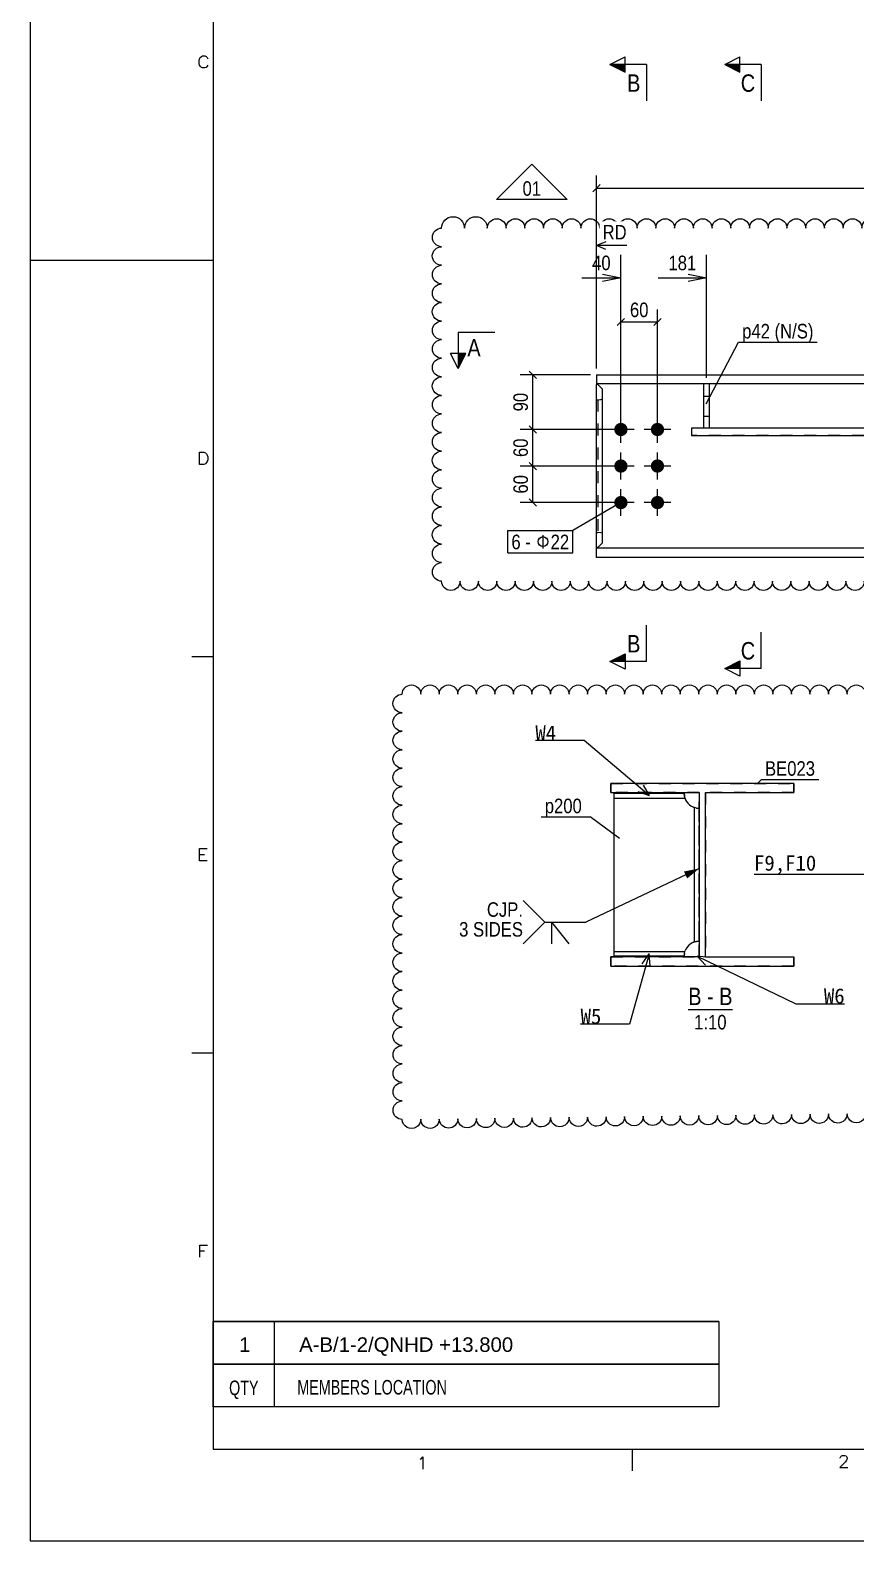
# Model space of a CAD drawing. Header units: millimetres. Extents: x -74 to 521, y -177 to 244.
# Drawn here: x -74 to 61.5, y -176.5 to 71.6 of the extents above; entities that cross this region are included whole.
import ezdxf

# ---------------------------------------------------------------- set-up
doc = ezdxf.new("R2010")
doc.units = ezdxf.units.MM
doc.linetypes.add('DXK_LINE_DOT2', pattern=[3.9198, 1.9599, -1.9599])
doc.layers.add('WELD_LABELS', color=5, linetype='Continuous')
doc.styles.add('Arial', font='ARIAL.TTF', dxfattribs={"height": 0.2})
doc.styles.add('Arial Narrow', font='ARIALN.TTF', dxfattribs={"height": 0.2})

# ---------------------------------------------------------------- blocks, each defined once
blk = doc.blocks.new('Unknown-251777438-5465')
at = {"color": 7, "linetype": 'Continuous'}
for p, q in [((-73.96, 244.18), (-73.96, -176.53)), ((-43.92, 229.16), (-43.92, -161.5)), ((-46.15, 66.9), (-46.05, 67.09)), ((-46.05, 67.09), (-45.86, 67.28)), ((-45.86, 67.28), (-45.67, 67.38)), ((-45.67, 67.38), (-45.29, 67.38)), ((-45.29, 67.38), (-45.1, 67.28)), ((-45.1, 67.28), (-44.91, 67.09)), ((-44.91, 67.09), (-44.82, 66.9)), ((-46.24, 66.62), (-46.15, 66.9)), ((-46.24, 66.14), (-46.24, 66.62)), ((-46.15, 65.85), (-46.24, 66.14)), ((-46.05, 65.66), (-46.15, 65.85)), ((-45.86, 65.47), (-46.05, 65.66)), ((-45.67, 65.38), (-45.86, 65.47)), ((-45.29, 65.38), (-45.67, 65.38)), ((-45.1, 65.47), (-45.29, 65.38)), ((-44.91, 65.66), (-45.1, 65.47)), ((-44.82, 65.85), (-44.91, 65.66)), ((-73.96, 33.83), (-43.92, 33.83)), ((-46.15, 0.27), (-46.15, 2.28)), ((-46.15, 2.28), (-45.48, 2.28)), ((-45.48, 0.27), (-46.15, 0.27)), ((-45.48, 2.28), (-45.2, 2.18)), ((-45.2, 0.37), (-45.48, 0.27)), ((-45.2, 2.18), (-45.01, 1.99)), ((-45.01, 0.56), (-45.2, 0.37)), ((-45.01, 1.99), (-44.91, 1.8)), ((-44.91, 0.75), (-45.01, 0.56)), ((-44.91, 1.8), (-44.82, 1.51)), ((-44.82, 1.04), (-44.91, 0.75)), ((-44.82, 1.51), (-44.82, 1.04)), ((-47.42, -31.29), (-43.92, -31.29)), ((-46.15, -64.84), (-46.15, -62.84)), ((-46.15, -62.84), (-44.91, -62.84)), ((-46.15, -63.79), (-45.38, -63.79)), ((-44.91, -64.84), (-46.15, -64.84)), ((-47.42, -96.39), (-43.92, -96.39)), ((-46.1, -129.95), (-46.1, -127.95)), ((-46.1, -127.95), (-44.87, -127.95)), ((-46.1, -128.91), (-45.34, -128.91)), ((-43.92, -161.5), (506.01, -161.5)), ((-9.98, -163.14), (-9.79, -163.04)), ((-9.79, -163.04), (-9.51, -162.76)), ((-9.51, -162.76), (-9.51, -164.76)), ((24.82, -161.5), (24.82, -165.01)), ((59.87, -163.55), (58.92, -164.51)), ((59.01, -162.89), (59.11, -162.7)), ((59.01, -162.98), (59.01, -162.89)), ((59.11, -162.7), (59.2, -162.6)), ((59.2, -162.6), (59.39, -162.51)), ((59.39, -162.51), (59.77, -162.51)), ((59.77, -162.51), (59.96, -162.6)), ((60.05, -163.27), (59.87, -163.55)), ((59.96, -162.6), (60.05, -162.7)), ((60.05, -162.7), (60.15, -162.89)), ((60.15, -163.08), (60.05, -163.27)), ((60.15, -162.89), (60.15, -163.08)), ((58.92, -164.51), (60.24, -164.51)), ((-73.96, -176.53), (521.04, -176.53))]:
    blk.add_line(p, q, dxfattribs=at)
blk = doc.blocks.new('Unknown-251777438-13 - 4826')
at = {"color": 6, "linetype": 'Continuous'}
blk.add_line((34.05, -89.29), (41.32, -89.29), dxfattribs=at)
at = {"color": 0, "linetype": 'Continuous'}
for points in [[(36.24, -88.54), (36.24, -85.54), (34.05, -85.54), (34.05, -88.54)], [(40.35, -92.54), (40.35, -90.04), (35.02, -90.04), (35.02, -92.54)]]:
    blk.add_wipeout(points, dxfattribs=at)
at = {"color": 6, "linetype": 'Continuous', "style": 'Arial Narrow'}
blk.add_text('1:10', height=2.386, dxfattribs=at).set_placement((35.02, -92.54))
at = {"color": 0, "linetype": 'Continuous'}
blk.add_wipeout([(38.23, -88.54), (38.23, -85.54), (37.14, -85.54), (37.14, -88.54)], dxfattribs=at)
at = {"color": 6, "linetype": 'Continuous', "style": 'Arial Narrow'}
blk.add_text('B', height=2.86, dxfattribs=at).set_placement((34.05, -88.54))
at = {"color": 0, "linetype": 'Continuous'}
blk.add_wipeout([(41.32, -88.54), (41.32, -85.54), (39.13, -85.54), (39.13, -88.54)], dxfattribs=at)
at = {"color": 6, "linetype": 'Continuous', "style": 'Arial Narrow'}
for s, p in [('B', (39.13, -88.54)), ('-', (37.14, -88.54))]:
    blk.add_text(s, height=2.86, dxfattribs=at).set_placement(p)
blk = doc.blocks.new('Part-251777438-3568 - 1675')
at = {"color": 2, "linetype": 'Continuous'}
for p, q in [((19.2, 13.4), (19, 13.4)), ((19, -13.4), (19, 13.4)), ((20, 12.6), (19.2, 13.4)), ((20, -12.6), (20, 12.6)), ((19.2, -13.4), (19, -13.4)), ((20, -12.6), (19.2, -13.4))]:
    blk.add_line(p, q, dxfattribs=at)
at = {"color": 7, "linetype": 'DXK_LINE_DOT2'}
for p, q in [((19, 10.9), (19.2, 10.9)), ((19.2, 10.9), (19.69, 10.95)), ((19.2, 10.9), (19.2, -10.9)), ((19.69, 10.95), (20, 11.04)), ((19, -10.9), (19.2, -10.9)), ((19.69, -10.95), (19.2, -10.9)), ((20, -11.04), (19.69, -10.95))]:
    blk.add_line(p, q, dxfattribs=at)
blk = doc.blocks.new('Part-251777438-1713 - 1675')
at = {"color": 2, "linetype": 'Continuous'}
for p, q in [((19, 15), (19, 13.4)), ((19, 15), (128.58, 15)), ((128.58, 13.5), (19, 13.5)), ((19, -15), (19, -13.4)), ((128.58, -13.5), (19, -13.5)), ((128.58, -15), (19, -15))]:
    blk.add_line(p, q, dxfattribs=at)
at = {"color": 7, "linetype": 'DXK_LINE_DOT2'}
blk.add_line((19, -13.4), (19, 13.4), dxfattribs=at)
blk = doc.blocks.new('Part-251777438-3565 - 1675')
at = {"color": 2, "linetype": 'Continuous'}
for p, q in [((36.56, 13.5), (36.56, 6.2)), ((37.56, 6.2), (37.56, 13.5))]:
    blk.add_line(p, q, dxfattribs=at)
at = {"color": 7, "linetype": 'DXK_LINE_DOT2'}
for p, q in [((37.56, 13.5), (36.56, 13.5)), ((36.56, 11.5), (37.56, 11.5)), ((36.56, 8.2), (37.56, 8.2)), ((37.56, 6.2), (36.56, 6.2))]:
    blk.add_line(p, q, dxfattribs=at)
blk = doc.blocks.new('Part-251777438-3566 - 1675')
at = {"color": 7, "linetype": 'DXK_LINE_DOT2'}
for p, q in [((78.58, 6.2), (34.56, 6.2)), ((34.56, 6.2), (34.56, 5)), ((78.58, 5), (34.56, 5)), ((78.58, 6.2), (78.58, 5))]:
    blk.add_line(p, q, dxfattribs=at)
at = {"color": 2, "linetype": 'Continuous'}
for p, q in [((78.58, 6.2), (34.56, 6.2)), ((34.56, 6.2), (34.56, 5)), ((34.56, 5), (78.58, 5)), ((78.58, 5), (78.58, 6.2)), ((64.9, 4.7), (63.6, 3.4)), ((64.9, 4.7), (66.3, 3.3))]:
    blk.add_line(p, q, dxfattribs=at)
blk = doc.blocks.new('Bolt-251777438-3571 - 1675')
at = {"linetype": 'Continuous'}
for points in [[(21.9, 6, -1), (24.1, 6, -1)], [(27.9, 6, -1), (30.1, 6, -1)], [(21.9, 0, -1), (24.1, 0, -1)], [(27.9, 0, -1), (30.1, 0, -1)], [(21.9, -6, -1), (24.1, -6, -1)], [(27.9, -6, -1), (30.1, -6, -1)]]:
    blk.add_hatch(color=3, dxfattribs=at).paths.add_polyline_path(points)
at = {"color": 3, "linetype": 'Continuous'}
for p, q in [((23, 3.8), (23, 8.2)), ((29, 3.8), (29, 8.2)), ((25.2, 6), (20.8, 6)), ((31.2, 6), (26.8, 6)), ((23, -2.2), (23, 2.2)), ((29, -2.2), (29, 2.2)), ((25.2, 0), (20.8, 0)), ((31.2, 0), (26.8, 0)), ((23, -8.2), (23, -3.8)), ((29, -8.2), (29, -3.8)), ((25.2, -6), (20.8, -6)), ((31.2, -6), (26.8, -6))]:
    blk.add_line(p, q, dxfattribs=at)
blk = doc.blocks.new('Part-251777438-4831 - 4826')
at = {"color": 2, "linetype": 'Continuous'}
for p, q in [((21.87, -53.73), (33.37, -53.73)), ((21.87, -80.53), (21.87, -53.73)), ((21.87, -54.53), (33.51, -54.53)), ((33.42, -54.21), (33.37, -53.73)), ((33.51, -54.53), (33.42, -54.21)), ((33.56, -54.68), (33.51, -54.53)), ((35.07, -56.08), (34.91, -56.03)), ((35.07, -78.17), (35.07, -56.08)), ((35.38, -56.18), (35.07, -56.08)), ((35.87, -56.23), (35.38, -56.18)), ((34.91, -78.22), (35.07, -78.17)), ((35.07, -78.17), (35.38, -78.07)), ((35.38, -78.07), (35.87, -78.03)), ((21.87, -79.73), (33.51, -79.73)), ((33.37, -80.53), (21.87, -80.53)), ((33.37, -80.53), (33.42, -80.04)), ((33.42, -80.04), (33.51, -79.73)), ((33.51, -79.73), (33.56, -79.57))]:
    blk.add_line(p, q, dxfattribs=at)
at = {"color": 7, "linetype": 'DXK_LINE_DOT2'}
for p, q in [((33.37, -53.73), (33.42, -54.21)), ((35.38, -56.18), (35.87, -56.23)), ((35.87, -78.03), (35.87, -56.23)), ((35.87, -78.03), (35.38, -78.07)), ((33.42, -80.04), (33.37, -80.53))]:
    blk.add_line(p, q, dxfattribs=at)
for centre, start, end in [((35.87, -53.73), 191.25, 258.75), ((35.87, -80.53), 101.25, 168.75)]:
    blk.add_arc(centre, 2.5, start, end, dxfattribs=at)
at = {"color": 2, "linetype": 'Continuous'}
for centre, start, end in [((35.87, -53.73), 202.5, 247.5), ((35.87, -80.53), 112.5, 157.5)]:
    blk.add_arc(centre, 2.5, start, end, dxfattribs=at)
blk = doc.blocks.new('Part-251777438-4832 - 4826')
at = {"color": 7, "linetype": 'DXK_LINE_DOT2'}
for p, q in [((21.37, -53.62), (21.37, -52.12)), ((21.37, -52.12), (51.37, -52.12)), ((35.87, -53.62), (21.37, -53.62)), ((35.87, -80.62), (35.87, -53.62)), ((51.37, -53.62), (36.87, -53.62)), ((36.87, -53.62), (36.87, -80.62)), ((51.37, -52.12), (51.37, -53.62)), ((21.37, -82.12), (21.37, -80.62)), ((21.37, -80.62), (35.87, -80.62)), ((36.87, -80.62), (51.37, -80.62)), ((51.37, -80.62), (51.37, -82.12)), ((51.37, -82.12), (21.37, -82.12))]:
    blk.add_line(p, q, dxfattribs=at)
at = {"color": 2, "linetype": 'Continuous'}
for p, q in [((51.37, -52.12), (21.37, -52.12)), ((21.37, -52.12), (21.37, -53.62)), ((21.37, -53.62), (35.87, -53.62)), ((35.87, -53.62), (35.87, -80.62)), ((36.87, -80.62), (36.87, -53.62)), ((36.87, -53.62), (51.37, -53.62)), ((51.37, -53.62), (51.37, -52.12)), ((35.87, -80.62), (21.37, -80.62)), ((21.37, -80.62), (21.37, -82.12)), ((36.87, -80.62), (51.37, -80.62)), ((51.37, -82.12), (51.37, -80.62)), ((21.37, -82.12), (51.37, -82.12))]:
    blk.add_line(p, q, dxfattribs=at)
blk = doc.blocks.new('Cloud-251777438-5119')
at = {"color": 1, "linetype": 'Continuous'}
blk.add_lwpolyline([(-12.9, -37.48, -1), (-9.86, -37.48, -1), (-6.82, -37.48, -1), (-3.78, -37.48, -1), (-0.73, -37.48, -1), (2.31, -37.48, -1), (5.35, -37.48, -1), (8.39, -37.48, -1), (11.44, -37.48, -1), (14.48, -37.48, -1), (17.52, -37.48, -1), (20.56, -37.48, -1), (23.61, -37.48, -1), (26.65, -37.48, -1), (29.69, -37.48, -1), (32.73, -37.48, -1), (35.78, -37.48, -1), (38.82, -37.48, -1), (41.86, -37.48, -1), (44.9, -37.48, -1), (47.95, -37.48, -1), (50.99, -37.48, -1), (54.03, -37.48, -1), (57.07, -37.48, -1), (60.12, -37.48, -1), (63.16, -37.48, -1), (66.2, -37.48, -1), (69.24, -37.48, -1), (72.29, -37.48, -1), (75.33, -37.48, -1), (78.37, -37.48, -1), (81.41, -37.48, -1), (84.46, -37.48, -1), (87.5, -37.48, -1), (90.54, -37.48, -1), (93.58, -37.48, -1), (96.63, -37.48, -1), (99.67, -37.48, -1), (102.71, -37.48, -1), (105.76, -37.48, -1), (108.8, -37.48, -1), (111.84, -37.48, -1), (114.88, -37.48, -1), (117.93, -37.48, -1), (120.97, -37.48, -1), (124.01, -37.48, -1), (127.05, -37.48, -1), (130.1, -37.48, -1), (130.1, -40.57, -1), (130.1, -43.66, -1), (130.1, -46.75, -1), (130.1, -49.84, -1), (130.1, -52.94, -1), (130.1, -56.03, -1), (130.1, -59.12, -1), (130.1, -62.21, -1), (130.1, -65.3, -1), (130.1, -68.39, -1), (130.1, -71.48, -1), (130.1, -74.57, -1), (130.1, -77.66, -1), (130.1, -80.75, -1), (130.1, -83.84, -1), (130.1, -86.94, -1), (130.1, -90.03, -1), (130.1, -93.12, -1), (130.1, -96.21, -1), (130.1, -99.3, -1), (130.1, -102.39, -1), (130.1, -105.48, -1), (127.05, -105.52, -1), (124.01, -105.56, -1), (120.97, -105.6, -1), (117.93, -105.64, -1), (114.88, -105.68, -1), (111.84, -105.72, -1), (108.8, -105.76, -1), (105.76, -105.79, -1), (102.71, -105.83, -1), (99.67, -105.87, -1), (96.63, -105.91, -1), (93.59, -105.95, -1), (90.55, -105.99, -1), (87.5, -106.03, -1), (84.46, -106.07, -1), (81.42, -106.11, -1), (78.38, -106.15, -1), (75.33, -106.19, -1), (72.29, -106.23, -1), (69.25, -106.27, -1), (66.21, -106.3, -1), (63.16, -106.34, -1), (60.12, -106.38, -1), (57.08, -106.42, -1), (54.04, -106.46, -1), (51, -106.5, -1), (47.95, -106.54, -1), (44.91, -106.58, -1), (41.87, -106.62, -1), (38.83, -106.66, -1), (35.78, -106.7, -1), (32.74, -106.74, -1), (29.7, -106.78, -1), (26.66, -106.81, -1), (23.61, -106.85, -1), (20.57, -106.89, -1), (17.53, -106.93, -1), (14.49, -106.97, -1), (11.45, -107.01, -1), (8.4, -107.05, -1), (5.36, -107.09, -1), (2.32, -107.13, -1), (-0.72, -107.17, -1), (-3.77, -107.21, -1), (-6.81, -107.25, -1), (-9.85, -107.28, -1), (-12.89, -107.32, -1), (-12.89, -104.29, -1), (-12.89, -101.25, -1), (-12.89, -98.21, -1), (-12.89, -95.18, -1), (-12.9, -92.14, -1), (-12.9, -89.1, -1), (-12.9, -86.07, -1), (-12.9, -83.03, -1), (-12.9, -79.99, -1), (-12.9, -76.96, -1), (-12.9, -73.92, -1), (-12.9, -70.88, -1), (-12.9, -67.85, -1), (-12.9, -64.81, -1), (-12.9, -61.77, -1), (-12.9, -58.74, -1), (-12.9, -55.7, -1), (-12.9, -52.66, -1), (-12.9, -49.63, -1), (-12.9, -46.59, -1), (-12.9, -43.55, -1), (-12.9, -40.52, -1), (-12.9, -37.48)], format="xyb", close=True, dxfattribs=at)
blk = doc.blocks.new('Cloud-251777438-5108 - 1675')
at = {"color": 1, "linetype": 'Continuous'}
blk.add_lwpolyline([(1.07, 39.08, -1), (4.15, 39.08, -1), (7.22, 39.08, -1), (10.29, 39.08, -1), (13.37, 39.08, -1), (16.44, 39.08, -1), (19.52, 39.08, -1), (22.59, 39.08, -1), (25.66, 39.08, -1), (28.74, 39.08, -1), (31.81, 39.08, -1), (34.89, 39.08, -1), (37.96, 39.08, -1), (41.03, 39.08, -1), (44.11, 39.08, -1), (47.18, 39.08, -1), (50.26, 39.08, -1), (53.33, 39.08, -1), (56.4, 39.08, -1), (59.48, 39.08, -1), (62.55, 39.08, -1), (65.63, 39.08, -1), (68.7, 39.08, -1), (71.77, 39.08, -1), (74.85, 39.08, -1), (77.92, 39.08, -1), (81, 39.08, -1), (84.07, 39.08, -1), (84.07, 36.03, -1), (84.07, 32.97, -1), (84.07, 29.92, -1), (84.07, 26.87, -1), (84.07, 23.81, -1), (84.07, 20.76, -1), (84.07, 17.71, -1), (84.07, 14.66, -1), (84.07, 11.6, -1), (84.07, 8.55, -1), (84.07, 5.5, -1), (84.07, 2.45, -1), (84.07, -0.61, -1), (84.07, -3.66, -1), (84.07, -6.71, -1), (84.07, -9.76, -1), (84.07, -12.82, -1), (84.07, -15.87, -1), (84.07, -18.92, -1), (81.05, -18.92, -1), (78.04, -18.92, -1), (75.02, -18.92, -1), (72, -18.92, -1), (68.99, -18.92, -1), (65.97, -18.92, -1), (62.95, -18.92, -1), (59.94, -18.92, -1), (56.92, -18.92, -1), (53.9, -18.92, -1), (50.89, -18.92, -1), (47.87, -18.92, -1), (44.85, -18.92, -1), (41.84, -18.92, -1), (38.82, -18.92, -1), (35.8, -18.92, -1), (32.79, -18.92, -1), (29.77, -18.92, -1), (26.75, -18.92, -1), (23.74, -18.92, -1), (20.72, -18.92, -1), (17.7, -18.92, -1), (14.69, -18.92, -1), (11.67, -18.92, -1), (8.65, -18.92, -1), (5.64, -18.92, -1), (2.62, -18.92, -1), (-0.4, -18.92, -1), (-3.41, -18.92, -1), (-6.43, -18.92, -1), (-6.43, -15.87, -1), (-6.43, -12.82, -1), (-6.43, -9.76, -1), (-6.43, -6.71, -1), (-6.43, -3.66, -1), (-6.43, -0.61, -1), (-6.43, 2.45, -1), (-6.43, 5.5, -1), (-6.43, 8.55, -1), (-6.43, 11.6, -1), (-6.43, 14.66, -1), (-6.43, 17.71, -1), (-6.43, 20.76, -1), (-6.43, 23.81, -1), (-6.43, 26.87, -1), (-6.43, 29.92, -1), (-6.43, 32.97, -1), (-6.43, 36.03, -1), (-6.43, 39.08, -1), (-2.68, 39.08, -1), (1.07, 39.08)], format="xyb", close=True, dxfattribs=at)
blk = doc.blocks.new('StraightDimension-251777438-4735 - 1675')
at = {"color": 7, "linetype": 'Continuous'}
for p, q in [((23, 7), (23, 34.67)), ((16.58, 30.92), (23, 30.92)), ((20, 31.54), (23, 30.92)), ((23, 30.92), (20, 30.29))]:
    blk.add_line(p, q, dxfattribs=at)
at = {"color": 0, "linetype": 'Continuous'}
blk.add_wipeout([(24.45, 36.72), (24.45, 40.22), (19.49, 40.22), (19.49, 36.72)], dxfattribs=at)
at = {"color": 4, "linetype": 'Continuous', "style": 'Arial Narrow'}
blk.add_text('RD', height=2.386, dxfattribs=at).set_placement((19.99, 37.22))
at = {"color": 0}
blk.add_wipeout([(21.81, 31.67), (21.81, 35.17), (17.77, 35.17), (17.77, 31.67)], dxfattribs=at)
at = {"color": 7, "linetype": 'Continuous'}
for p, q in [((19, 16), (19, 39.97)), ((20.5, 36.84), (19, 36.22)), ((20.5, 35.59), (19, 36.22)), ((23.95, 36.22), (19, 36.22))]:
    blk.add_line(p, q, dxfattribs=at)
at = {"color": 4, "style": 'Arial Narrow'}
blk.add_text('40', height=2.386, dxfattribs=at).set_placement((18.27, 32.17))
blk = doc.blocks.new('StraightDimension-251777438-4734 - 1675')
at = {"color": 7, "linetype": 'Continuous'}
for p, q in [((37.06, 14.5), (37.06, 34.67)), ((29.11, 30.92), (37.06, 30.92)), ((34.06, 31.54), (37.06, 30.92)), ((37.06, 30.92), (34.06, 30.29))]:
    blk.add_line(p, q, dxfattribs=at)
at = {"color": 0}
blk.add_wipeout([(35.87, 31.67), (35.87, 35.17), (30.3, 35.17), (30.3, 31.67)], dxfattribs=at)
at = {"color": 4, "style": 'Arial Narrow'}
blk.add_text('181', height=2.386, dxfattribs=at).set_placement((30.8, 32.17))
blk = doc.blocks.new('StraightDimension-251777438-4421 - 1675')
at = {"color": 7, "linetype": 'Continuous'}
for p, q in [((23, 7), (23, 25.71)), ((29, 7), (29, 25.71)), ((23.6, 24.26), (22.4, 23.06)), ((23, 23.66), (29, 23.66)), ((28.4, 23.06), (29.6, 24.26))]:
    blk.add_line(p, q, dxfattribs=at)
at = {"color": 0}
blk.add_wipeout([(28.03, 23.96), (28.03, 27.46), (23.98, 27.46), (23.98, 23.96)], dxfattribs=at)
at = {"color": 4, "style": 'Arial Narrow'}
blk.add_text('60', height=2.386, dxfattribs=at).set_placement((24.48, 24.46))
blk = doc.blocks.new('StraightDimension-251777438-4542 - 1675')
at = {"color": 7, "linetype": 'Continuous'}
for p, q in [((19, 16), (19, 47.7)), ((19.6, 46.25), (18.4, 45.05)), ((19, 45.65), (296.82, 45.65))]:
    blk.add_line(p, q, dxfattribs=at)
blk = doc.blocks.new('StraightDimension-251777438-4395 - 1675')
at = {"color": 7, "linetype": 'Continuous'}
for p, q in [((18, 15), (6.48, 15)), ((9.13, 14.4), (7.93, 15.6)), ((8.53, 6), (8.53, 15)), ((22, 6), (6.48, 6)), ((7.93, 6.6), (9.13, 5.4))]:
    blk.add_line(p, q, dxfattribs=at)
at = {"color": 0}
blk.add_wipeout([(8.23, 12.52), (4.73, 12.52), (4.73, 8.48), (8.23, 8.48)], dxfattribs=at)
at = {"color": 4, "style": 'Arial Narrow'}
blk.add_text('90', height=2.386, rotation=90.0002, dxfattribs=at).set_placement((7.73, 8.98))
blk = doc.blocks.new('StraightDimension-251777438-4396 - 1675')
at = {"color": 7, "linetype": 'Continuous'}
for p, q in [((22, 6), (6.48, 6)), ((9.13, 5.4), (7.93, 6.6)), ((8.53, 0), (8.53, 6)), ((7.93, 0.6), (9.13, -0.6)), ((22, 0), (6.48, 0))]:
    blk.add_line(p, q, dxfattribs=at)
at = {"color": 0}
blk.add_wipeout([(8.23, 5.02), (4.73, 5.02), (4.73, 0.98), (8.23, 0.98)], dxfattribs=at)
at = {"color": 4, "style": 'Arial Narrow'}
blk.add_text('60', height=2.386, rotation=90.0002, dxfattribs=at).set_placement((7.73, 1.48))
blk = doc.blocks.new('StraightDimension-251777438-4397 - 1675')
at = {"color": 7, "linetype": 'Continuous'}
for p, q in [((9.13, -0.6), (7.93, 0.6)), ((22, 0), (6.48, 0)), ((8.53, -6), (8.53, 0)), ((22, -6), (6.48, -6)), ((7.93, -5.4), (9.13, -6.6))]:
    blk.add_line(p, q, dxfattribs=at)
at = {"color": 0}
blk.add_wipeout([(8.23, -0.98), (4.73, -0.98), (4.73, -5.02), (8.23, -5.02)], dxfattribs=at)
at = {"color": 4, "style": 'Arial Narrow'}
blk.add_text('60', height=2.386, rotation=90.0002, dxfattribs=at).set_placement((7.73, -4.52))
blk = doc.blocks.new('Unknown-251777438-5457')
at = {"color": 7, "linetype": 'Continuous'}
for p, q in [((39.08, -140.5), (-43.92, -140.5)), ((-43.92, -140.5), (39.08, -140.5)), ((-43.92, -147.5), (-43.92, -140.5)), ((-33.92, -140.5), (-33.92, -147.5)), ((39.08, -140.5), (39.08, -147.5)), ((39.08, -147.5), (-43.92, -147.5)), ((39.08, -147.5), (-43.92, -147.5)), ((-43.92, -147.5), (39.08, -147.5)), ((-43.92, -154.5), (-43.92, -147.5)), ((-33.92, -147.5), (-33.92, -154.5)), ((39.08, -147.5), (39.08, -154.5)), ((39.08, -154.5), (-43.92, -154.5))]:
    blk.add_line(p, q, dxfattribs=at)
at = {"color": 7, "linetype": 'Continuous', "style": 'Arial'}
blk.add_text('1', height=2.39, dxfattribs=at).set_placement((-39.67, -145.5))
at = {"color": 7, "style": 'Arial'}
blk.add_text('A-B/1-2/QNHD +13.800', height=2.3877, dxfattribs=at).set_placement((-29.82, -145.5))
at = {"color": 7, "linetype": 'Continuous', "style": 'Arial Narrow', "width": 0.86}
for s, height, p in [('QTY', 2.386, (-41.32, -152.6)), ('MEMBERS LOCATION', 2.3861, (-30.12, -152.5))]:
    blk.add_text(s, height=height, dxfattribs=at).set_placement(p)
blk = doc.blocks.new('SectionMark-251777438-2187 - 1675')
at = {"color": 6, "linetype": 'Continuous'}
for p, q in [((-3.71, 22), (-3.71, 16)), ((-3.71, 16), (-4.96, 18.5))]:
    blk.add_line(p, q, dxfattribs=at)
at = {"color": 0, "linetype": 'Continuous'}
blk.add_wipeout([(-0.02, 18), (-0.02, 21), (-2.21, 21), (-2.21, 18)], dxfattribs=at)
at = {"linetype": 'Continuous'}
blk.add_hatch(color=6, dxfattribs=at).paths.add_polyline_path([(-3.71, 18.5), (-2.46, 18.5), (-3.71, 16)])
at = {"color": 6, "linetype": 'Continuous'}
for p, q in [((-3.71, 22), (2.29, 22)), ((-2.46, 18.5), (-4.96, 18.5)), ((-3.71, 16), (-2.46, 18.5))]:
    blk.add_line(p, q, dxfattribs=at)
at = {"color": 6, "linetype": 'Continuous', "style": 'Arial Narrow'}
blk.add_text('A', height=2.86, dxfattribs=at).set_placement((-2.21, 18))
blk = doc.blocks.new('Mark-251777438-4674 - 1675')
at = {"color": 0}
blk.add_wipeout([(47.47, 20.96), (47.47, 23.46), (42.9, 23.46), (42.9, 20.96)], dxfattribs=at)
blk.add_wipeout([(47.47, 20.96), (47.47, 23.46), (42.9, 23.46), (42.9, 20.96)], dxfattribs=at)
at = {"color": 7, "linetype": 'Continuous'}
blk.add_line((36.99, 10.23), (42.3, 20.36), dxfattribs=at)
at = {"color": 0}
blk.add_wipeout([(54.6, 20.96), (54.6, 23.46), (48.22, 23.46), (48.22, 20.96)], dxfattribs=at)
blk.add_wipeout([(54.6, 20.96), (54.6, 23.46), (48.22, 23.46), (48.22, 20.96)], dxfattribs=at)
at = {"color": 7, "linetype": 'Continuous'}
blk.add_line((42.3, 20.36), (55.2, 20.36), dxfattribs=at)
at = {"color": 3, "style": 'Arial Narrow'}
for s, p in [('p42', (42.9, 20.96)), ('(N/', (48.22, 20.96)), ('S)', (51.87, 20.96))]:
    blk.add_text(s, height=2.386, dxfattribs=at).set_placement(p)
blk = doc.blocks.new('Mark-251777438-4698 - 1675')
at = {"color": 0}
blk.add_wipeout([(6.54, -13.66), (6.54, -11.16), (5.02, -11.16), (5.02, -13.66)], dxfattribs=at)
blk.add_wipeout([(6.54, -13.66), (6.54, -11.16), (5.02, -11.16), (5.02, -13.66)], dxfattribs=at)
at = {"color": 7, "linetype": 'Continuous'}
blk.add_line((4.42, -14.26), (4.42, -10.56), dxfattribs=at)
at = {"color": 0}
blk.add_wipeout([(8.21, -13.66), (8.21, -11.16), (7.29, -11.16), (7.29, -13.66)], dxfattribs=at)
blk.add_wipeout([(8.21, -13.66), (8.21, -11.16), (7.29, -11.16), (7.29, -13.66)], dxfattribs=at)
at = {"color": 3, "style": 'Arial Narrow'}
blk.add_text('6', height=2.39, dxfattribs=at).set_placement((5.02, -13.66))
at = {"color": 0}
blk.add_wipeout([(11.46, -13.66), (11.46, -11.16), (8.96, -11.16), (8.96, -13.66)], dxfattribs=at)
at = {"color": 3, "linetype": 'Continuous'}
blk.add_line((10.21, -13.53), (10.21, -11.34), dxfattribs=at)
at = {"color": 3, "style": 'Arial Narrow'}
blk.add_text('-', height=2.39, dxfattribs=at).set_placement((7.29, -13.66))
at = {"color": 0}
blk.add_wipeout([(14.5, -13.66), (14.5, -11.16), (11.46, -11.16), (11.46, -13.66)], dxfattribs=at)
blk.add_wipeout([(14.5, -13.66), (14.5, -11.16), (11.46, -11.16), (11.46, -13.66)], dxfattribs=at)
at = {"color": 7, "linetype": 'Continuous'}
for p, q in [((23, -6), (15.1, -10.56)), ((4.42, -10.56), (15.1, -10.56)), ((15.1, -14.26), (15.1, -10.56)), ((4.42, -14.26), (15.1, -14.26))]:
    blk.add_line(p, q, dxfattribs=at)
at = {"color": 3, "linetype": 'Continuous'}
blk.add_circle((10.21, -12.41), 0.812, dxfattribs=at)
at = {"color": 3, "style": 'Arial Narrow'}
blk.add_text('22', height=2.386, dxfattribs=at).set_placement((11.46, -13.66))
blk = doc.blocks.new('SectionMark-251777438-4847 - 1675')
at = {"color": 6, "linetype": 'Continuous'}
for p, q in [((21.2, 65.97), (23.7, 67.22)), ((27.2, 65.97), (21.2, 65.97)), ((27.2, -32.12), (21.2, -32.12)), ((23.7, -33.37), (21.2, -32.12))]:
    blk.add_line(p, q, dxfattribs=at)
at = {"color": 0, "linetype": 'Continuous'}
for points in [[(26.2, 61.47), (26.2, 64.47), (24.01, 64.47), (24.01, 61.47)], [(26.2, -30.62), (26.2, -27.62), (24.01, -27.62), (24.01, -30.62)]]:
    blk.add_wipeout(points, dxfattribs=at)
at = {"linetype": 'Continuous'}
for points in [[(23.7, 65.97), (23.7, 64.72), (21.2, 65.97)], [(23.7, -30.87), (23.7, -32.12), (21.2, -32.12)]]:
    blk.add_hatch(color=6, dxfattribs=at).paths.add_polyline_path(points)
at = {"color": 6, "linetype": 'Continuous'}
for p, q in [((23.7, 64.72), (23.7, 67.22)), ((21.2, 65.97), (23.7, 64.72)), ((27.2, 65.97), (27.2, 59.97)), ((27.2, -32.12), (27.2, -26.12)), ((21.2, -32.12), (23.7, -30.87)), ((23.7, -30.87), (23.7, -33.37))]:
    blk.add_line(p, q, dxfattribs=at)
at = {"color": 6, "linetype": 'Continuous', "style": 'Arial Narrow'}
for p in [(24.01, 61.47), (24.01, -30.62)]:
    blk.add_text('B', height=2.86, dxfattribs=at).set_placement(p)
blk = doc.blocks.new('SectionMark-251777438-4884 - 1675')
at = {"color": 6, "linetype": 'Continuous'}
for p, q in [((40.04, 65.97), (42.54, 67.22)), ((46.04, 65.97), (40.04, 65.97)), ((46.04, -33.27), (40.04, -33.27)), ((42.54, -34.52), (40.04, -33.27))]:
    blk.add_line(p, q, dxfattribs=at)
at = {"color": 0, "linetype": 'Continuous'}
for points in [[(45.04, 61.47), (45.04, 64.47), (42.67, 64.47), (42.67, 61.47)], [(45.04, -31.77), (45.04, -28.77), (42.67, -28.77), (42.67, -31.77)]]:
    blk.add_wipeout(points, dxfattribs=at)
at = {"linetype": 'Continuous'}
for points in [[(42.54, 65.97), (42.54, 64.72), (40.04, 65.97)], [(42.54, -32.02), (42.54, -33.27), (40.04, -33.27)]]:
    blk.add_hatch(color=6, dxfattribs=at).paths.add_polyline_path(points)
at = {"color": 6, "linetype": 'Continuous'}
for p, q in [((42.54, 64.72), (42.54, 67.22)), ((40.04, 65.97), (42.54, 64.72)), ((46.04, 65.97), (46.04, 59.97)), ((46.04, -33.27), (46.04, -27.27)), ((40.04, -33.27), (42.54, -32.02)), ((42.54, -32.02), (42.54, -34.52))]:
    blk.add_line(p, q, dxfattribs=at)
at = {"color": 6, "linetype": 'Continuous', "style": 'Arial Narrow'}
for p in [(42.67, 61.47), (42.67, -31.77)]:
    blk.add_text('C', height=2.86, dxfattribs=at).set_placement(p)
blk = doc.blocks.new('Text-251777438-5113 - 1675')
at = {"color": 0, "linetype": 'Continuous'}
blk.add_wipeout([(9.9, 44.39), (9.9, 46.89), (6.85, 46.89), (6.85, 44.39)], dxfattribs=at)
at = {"color": 1, "linetype": 'Continuous'}
for p, q in [((2.55, 43.79), (8.38, 49.61)), ((8.38, 49.61), (14.2, 43.79)), ((14.2, 43.79), (2.55, 43.79))]:
    blk.add_line(p, q, dxfattribs=at)
at = {"color": 1, "linetype": 'Continuous', "style": 'Arial Narrow'}
blk.add_text('01', height=2.386, dxfattribs=at).set_placement((6.85, 44.39))
blk = doc.blocks.new('Mark-251777438-4851 - 4826')
at = {"color": 0}
blk.add_wipeout([(54.87, -50.87), (54.87, -48.37), (46.65, -48.37), (46.65, -50.87)], dxfattribs=at)
blk.add_wipeout([(54.87, -50.87), (54.87, -48.37), (46.65, -48.37), (46.65, -50.87)], dxfattribs=at)
at = {"color": 7, "linetype": 'Continuous'}
for p, q in [((45.34, -52.17), (46.05, -51.47)), ((46.05, -51.47), (55.47, -51.47))]:
    blk.add_line(p, q, dxfattribs=at)
at = {"color": 3, "style": 'Arial Narrow'}
blk.add_text('BE023', height=2.386, dxfattribs=at).set_placement((46.65, -50.87))
blk = doc.blocks.new('Mark-251777438-4848 - 4826')
at = {"color": 7, "linetype": 'Continuous'}
blk.add_line((22.78, -61.16), (17.94, -57.62), dxfattribs=at)
at = {"color": 0}
blk.add_wipeout([(16.59, -57.02), (16.59, -54.52), (10.5, -54.52), (10.5, -57.02)], dxfattribs=at)
blk.add_wipeout([(16.59, -57.02), (16.59, -54.52), (10.5, -54.52), (10.5, -57.02)], dxfattribs=at)
at = {"color": 7, "linetype": 'Continuous'}
blk.add_line((9.9, -57.62), (17.94, -57.62), dxfattribs=at)
at = {"color": 3, "style": 'Arial Narrow'}
blk.add_text('p200', height=2.386, dxfattribs=at).set_placement((10.5, -57.02))
blk = doc.blocks.new('WeldMark-251777438-4906 - 4826')
at = {"linetype": 'Continuous'}
blk.add_hatch(color=3, dxfattribs=at).paths.add_polyline_path([(33.34, -66.6), (35.87, -66.09), (33.88, -67.73)])
at = {"color": 3, "linetype": 'Continuous'}
for p, q in [((35.87, -66.09), (17.26, -74.92)), ((10.51, -74.92), (17.26, -74.92)), ((11.58, -74.92), (14.44, -78.49)), ((11.58, -74.92), (11.58, -78.49))]:
    blk.add_line(p, q, dxfattribs=at)
at = {"color": 0, "linetype": 'Continuous'}
blk.add_wipeout([(6.94, -74.04), (6.94, -71.54), (1, -71.54), (1, -74.04)], dxfattribs=at)
blk.add_wipeout([(6.94, -74.04), (6.94, -71.54), (1, -71.54), (1, -74.04)], dxfattribs=at)
blk.add_wipeout([(6.94, -77.29), (6.94, -74.79), (-3.56, -74.79), (-3.56, -77.29)], dxfattribs=at)
blk.add_wipeout([(6.94, -77.29), (6.94, -74.79), (-3.56, -74.79), (-3.56, -77.29)], dxfattribs=at)
at = {"color": 3, "linetype": 'Continuous'}
for q in [(6.94, -71.35), (6.94, -78.49)]:
    blk.add_line((10.51, -74.92), q, dxfattribs=at)
at = {"color": 3, "linetype": 'Continuous', "style": 'Arial Narrow'}
for s, p in [('CJP.', (1, -74.04)), ('3 SIDES', (-3.56, -77.29))]:
    blk.add_text(s, height=2.386, dxfattribs=at).set_placement(p)

msp = doc.modelspace()

# ---------------------------------------------------------------- linework, layer by layer
at = {"layer": 'WELD_LABELS', "color": 5}
for p, q in [((16.96, -45.1), (8.96, -45.1)), ((25.78, -53.44), (27.65, -54.13)), ((26.66, -52.39), (27.65, -54.13)), ((62.85, -67.1), (44.85, -67.1)), ((27.65, -80.12), (24.38, -91.67)), ((26.48, -81.74), (27.65, -80.12)), ((27.8, -82.12), (27.65, -80.12)), ((37.49, -80.72), (35.5, -80.53)), ((36.9, -81.96), (35.5, -80.53)), ((51.72, -88.33), (59.72, -88.33)), ((24.38, -91.67), (16.38, -91.67))]:
    msp.add_line(p, q, dxfattribs=at)

# ---------------------------------------------------------------- block references
for name in ['Unknown-251777438-5465', 'Cloud-251777438-5108 - 1675', 'Part-251777438-1713 - 1675', 'Part-251777438-3568 - 1675', 'Part-251777438-3565 - 1675', 'Bolt-251777438-3571 - 1675', 'Part-251777438-3566 - 1675', 'Part-251777438-4832 - 4826', 'Part-251777438-4831 - 4826', 'Unknown-251777438-5457']:
    msp.add_blockref(name, (0, 0))

# ---------------------------------------------------------------- texts
at = {"layer": 'WELD_LABELS', "color": 5, "char_height": 2.5}
for s, insert, attachment_point in [('W4', (8.96, -45.1), 7), ('F9,F10', (44.85, -67.1), 7), ('W6', (59.72, -88.33), 9), ('W5', (16.38, -91.67), 7)]:
    msp.add_mtext(s, dxfattribs=dict(at, insert=insert, attachment_point=attachment_point))

# ---------------------------------------------------------------- next in the draw order: block references
for name in ['Text-251777438-5113 - 1675', 'StraightDimension-251777438-4735 - 1675', 'StraightDimension-251777438-4734 - 1675', 'Unknown-251777438-13 - 4826']:
    msp.add_blockref(name, (0, 0))

# ---------------------------------------------------------------- next in the draw order: linework, layer by layer
at = {"layer": 'WELD_LABELS', "color": 5}
msp.add_line((35.5, -80.53), (51.72, -88.33), dxfattribs=at)

# ---------------------------------------------------------------- next in the draw order: block references
for name in ['StraightDimension-251777438-4421 - 1675', 'Cloud-251777438-5119']:
    msp.add_blockref(name, (0, 0))

# ---------------------------------------------------------------- next in the draw order: block references
for name in ['StraightDimension-251777438-4542 - 1675', 'Mark-251777438-4851 - 4826', 'Mark-251777438-4848 - 4826', 'WeldMark-251777438-4906 - 4826']:
    msp.add_blockref(name, (0, 0))

# ---------------------------------------------------------------- next in the draw order: linework, layer by layer
msp.add_line((27.65, -54.13), (16.96, -45.1), dxfattribs=at)

# ---------------------------------------------------------------- next in the draw order: block references
msp.add_blockref('StraightDimension-251777438-4395 - 1675', (0, 0))

# ---------------------------------------------------------------- next in the draw order: block references
for name in ['SectionMark-251777438-2187 - 1675', 'StraightDimension-251777438-4396 - 1675']:
    msp.add_blockref(name, (0, 0))

# ---------------------------------------------------------------- next in the draw order: block references
for name in ['Mark-251777438-4674 - 1675', 'StraightDimension-251777438-4397 - 1675']:
    msp.add_blockref(name, (0, 0))

# ---------------------------------------------------------------- next in the draw order: block references
for name in ['SectionMark-251777438-4884 - 1675', 'Mark-251777438-4698 - 1675']:
    msp.add_blockref(name, (0, 0))

# ---------------------------------------------------------------- next in the draw order: block references
msp.add_blockref('SectionMark-251777438-4847 - 1675', (0, 0))

doc.saveas('drawing.dxf')
